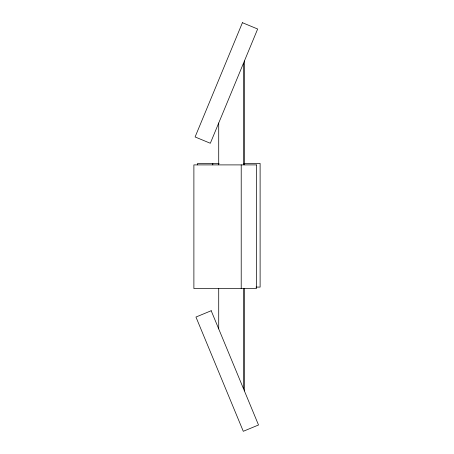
<?xml version="1.0" encoding="UTF-8"?>
<svg xmlns="http://www.w3.org/2000/svg" width="454" height="454" viewBox="0 0 454 454"><rect width="100%" height="100%" fill="white"/><g stroke="black" fill="none" stroke-linecap="round" stroke-linejoin="round"><path stroke-width="0.68" d="M219.146 163.429L197.552 163.429L197.552 164.842M243.866 163.429L260.114 163.429L260.114 287.093L255.96 287.093M244.411 60.978L244.411 164.796M244.411 288.591L244.411 390.939M243.446 63.31L243.446 164.689M243.446 288.704L243.446 388.601M241.216 164.898L241.216 288.562M218.714 123.017L218.714 164.751M218.714 288.625L218.714 328.895M212.784 163.429L212.784 164.842M242.419 22.7L195.095 136.955L210.327 143.265L257.656 29.011L242.419 22.7M211.189 310.735L195.958 317.045L243.282 431.3L258.519 424.989L211.189 310.735M256.448 164.898L193.886 164.898L193.886 288.562L256.448 288.562L256.448 164.898"/></g></svg>
